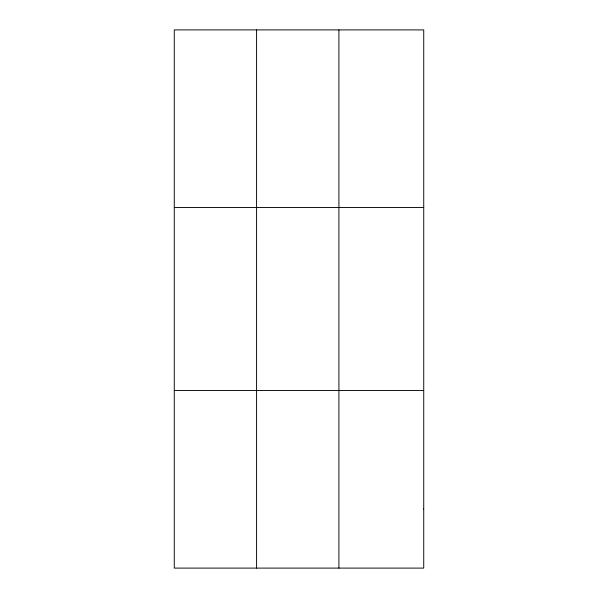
<?xml version="1.0" encoding="UTF-8"?>
<svg xmlns="http://www.w3.org/2000/svg" width="598" height="598" viewBox="0 0 598 598"><rect width="100%" height="100%" fill="white"/><g stroke="black" fill="none" stroke-linecap="round" stroke-linejoin="round"><path stroke-width="0.9" d="M256.587 568.1L256.587 29.9M338.916 568.1L338.916 29.9M174.265 207.506L423.735 207.506M174.265 390.494L423.735 390.494M423.735 508.898L423.735 568.1L174.265 568.1L174.265 29.9L423.735 29.9L423.735 508.898"/></g></svg>
